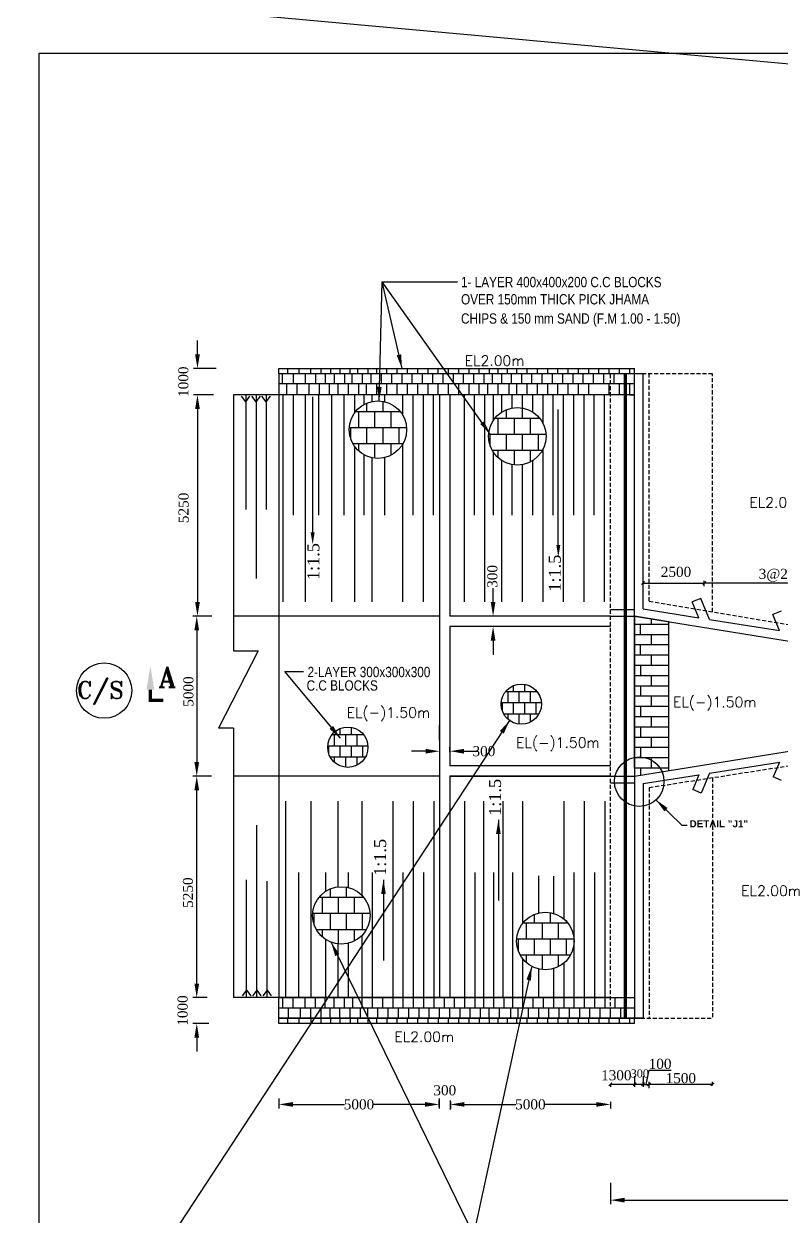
# Model space of a CAD drawing. Extents: x -298162 to 1078160, y -513173 to -216568.
# Drawn here: x 8328 to 27154, y -274924 to -245306 of the extents above; entities that cross this region are included whole.
import ezdxf

# ---------------------------------------------------------------- set-up
doc = ezdxf.new("R2010")
doc.units = 0
doc.header["$MEASUREMENT"] = 0
doc.linetypes.add('DASHED', pattern=[0.75, 0.5, -0.25])
doc.layers.get('0').update_dxf_attribs({"linetype": 'CONTINUOUS'})
doc.layers.get('DEFPOINTS').update_dxf_attribs({"linetype": 'CONTINUOUS'})
for name, color, linetype in [('LINE', 7, 'CONTINUOUS'), ('SLOPECON', 12, 'CONTINUOUS'), ('SLOPEEARTH', 3, 'CONTINUOUS'), ('TEXT', 10, 'CONTINUOUS')]:
    doc.layers.add(name, color=color, linetype=linetype)
doc.styles.add('ARIAL', font='ARIALN.TTF')
doc.styles.add('BIG', font='ROMANT.SHX')
doc.styles.get("Standard").update_dxf_attribs({"font": 'times.ttf', "height": 250})
doc.styles.add('sum', font='arialbd.ttf')
doc.dimstyles.new('3', dxfattribs={"dimtxt": 225, "dimasz": 350, "dimexe": 100, "dimexo": 25, "dimgap": 9, "dimtad": 0, "dimdec": 0, "dimzin": 0, "dimdsep": 46, "dimtxsty": 'Standard', "dimcen": 0, "dimclrt": 256, "dimadec": 0, "dimazin": 0, "dimtfac": 1, "dimtdec": 0, "dimtofl": 0, "dimtmove": 2, "dimatfit": 3, "dimfxl": 1, "dimtolj": 1, "dimtzin": 0, "dimarcsym": 0})
doc.dimstyles.new('Oblique', dxfattribs={"dimtxt": 75, "dimasz": 75, "dimexe": 60, "dimexo": 60, "dimgap": 25, "dimtad": 2, "dimtih": 1, "dimtoh": 1, "dimdec": 0, "dimzin": 0, "dimdsep": 46, "dimtxsty": 'Standard', "dimblk": 'OBLIQUE', "dimcen": 0, "dimadec": 0, "dimazin": 0, "dimtfac": 1, "dimtdec": 0, "dimtofl": 0, "dimtmove": 0, "dimatfit": 3, "dimldrblk": 'NONE', "dimfxl": 1, "dimtolj": 1, "dimtzin": 0, "dimarcsym": 0})

# ---------------------------------------------------------------- blocks, each defined once
blk = doc.blocks.new('_Oblique')
at = {"color": 0, "linetype": 'ByBlock', "lineweight": -2}
blk.add_line((-0.5, -0.5), (0.5, 0.5), dxfattribs=at)
blk = doc.blocks.new('*D108')
at = {"layer": 'DEFPOINTS', "color": 0, "lineweight": -2}
for p in [(23872, -271806), (25447, -271649), (25447, -271737)]:
    blk.add_point(p, dxfattribs=at)
at = {"layer": 'LINE', "color": 0, "lineweight": -2}
for p, q in [((23872, -271746), (23872, -271589)), ((25447, -271677), (25447, -271589)), ((23872, -271649), (25447, -271649))]:
    blk.add_line(p, q, dxfattribs=at)
at = {"layer": 'LINE', "color": 0, "lineweight": -2, "xscale": 75, "yscale": 75, "zscale": 75, "rotation": 180}
blk.add_blockref('_Oblique', (23872, -271649), dxfattribs=at)
at = {"layer": 'LINE', "color": 0, "lineweight": -2, "xscale": 75, "yscale": 75, "zscale": 75}
blk.add_blockref('_Oblique', (25447, -271649), dxfattribs=at)
at = {"layer": 'LINE', "color": 0, "insert": (24660, -271497), "char_height": 250, "attachment_point": 5}
blk.add_mtext('\\A1;1500', dxfattribs=at)
blk = doc.blocks.new('_None')
blk = doc.blocks.new('*D109')
at = {"layer": 'DEFPOINTS', "color": 0, "lineweight": -2}
for p in [(23510, -271384), (23722, -271384), (23722, -271649)]:
    blk.add_point(p, dxfattribs=at)
at = {"layer": 'LINE', "color": 0, "lineweight": -2}
for p, q in [((23510, -271444), (23510, -271709)), ((23722, -271444), (23722, -271709)), ((23510, -271649), (23722, -271649))]:
    blk.add_line(p, q, dxfattribs=at)
at = {"layer": 'LINE', "color": 0, "lineweight": -2, "xscale": 75, "yscale": 75, "zscale": 75, "rotation": 180}
blk.add_blockref('_Oblique', (23510, -271649), dxfattribs=at)
at = {"layer": 'LINE', "color": 0, "lineweight": -2, "xscale": 75, "yscale": 75, "zscale": 75}
blk.add_blockref('_Oblique', (23722, -271649), dxfattribs=at)
at = {"layer": 'LINE', "color": 0, "insert": (23640, -271381), "char_height": 250, "attachment_point": 5}
blk.add_mtext('\\A1;{\\H0.8x;300}', dxfattribs=at)
blk = doc.blocks.new('*D110')
at = {"layer": 'DEFPOINTS', "color": 0, "lineweight": -2}
for p in [(22910, -271590), (23510, -271590), (23510, -271649)]:
    blk.add_point(p, dxfattribs=at)
at = {"layer": 'LINE', "color": 0, "lineweight": -2}
for p, q in [((22910, -271649), (23510, -271649)), ((22910, -271650), (22910, -271709)), ((23510, -271650), (23510, -271709))]:
    blk.add_line(p, q, dxfattribs=at)
at = {"layer": 'LINE', "color": 0, "lineweight": -2, "xscale": 75, "yscale": 75, "zscale": 75, "rotation": 180}
blk.add_blockref('_Oblique', (22910, -271649), dxfattribs=at)
at = {"layer": 'LINE', "color": 0, "lineweight": -2, "xscale": 75, "yscale": 75, "zscale": 75}
blk.add_blockref('_Oblique', (23510, -271649), dxfattribs=at)
at = {"layer": 'LINE', "color": 0, "insert": (23056, -271426), "char_height": 250, "attachment_point": 5}
blk.add_mtext('\\A1;1300', dxfattribs=at)
blk = doc.blocks.new('*D111')
at = {"layer": 'DEFPOINTS', "color": 0, "lineweight": -2}
for p in [(18930, -272061), (22910, -272061), (22910, -272149)]:
    blk.add_point(p, dxfattribs=at)
at = {"layer": 'LINE', "color": 0, "lineweight": -2}
for p, q in [((18930, -272086), (18930, -272249)), ((19280, -272149), (20557, -272149)), ((22560, -272149), (21283, -272149)), ((22910, -272086), (22910, -272249))]:
    blk.add_line(p, q, dxfattribs=at)
for points in [[(19280, -272091), (19280, -272207), (18930, -272149)], [(22560, -272091), (22560, -272207), (22910, -272149)]]:
    blk.add_solid(points, dxfattribs=at)
at = {"layer": 'LINE', "insert": (20920, -272149), "char_height": 250, "attachment_point": 5}
blk.add_mtext('\\A1;5000', dxfattribs=at)
blk = doc.blocks.new('*D112')
at = {"layer": 'DEFPOINTS', "color": 0, "lineweight": -2}
for p in [(12910, -269496), (12626, -270137), (12948, -270137)]:
    blk.add_point(p, dxfattribs=at)
at = {"layer": 'LINE', "color": 0, "lineweight": -2}
for p, q in [((12626, -269146), (12626, -268796)), ((12885, -269496), (12526, -269496)), ((12923, -270137), (12526, -270137)), ((12626, -270487), (12626, -270837))]:
    blk.add_line(p, q, dxfattribs=at)
for points in [[(12568, -269146), (12685, -269146), (12626, -269496)], [(12568, -270487), (12685, -270487), (12626, -270137)]]:
    blk.add_solid(points, dxfattribs=at)
at = {"layer": 'LINE', "insert": (12276, -269816), "char_height": 250, "attachment_point": 5, "rotation": 90}
blk.add_mtext('\\A1;1000', dxfattribs=at)
blk = doc.blocks.new('*D113')
at = {"layer": 'DEFPOINTS', "color": 0, "lineweight": -2}
for p in [(12626, -263996), (13022, -263996), (12881, -269496)]:
    blk.add_point(p, dxfattribs=at)
at = {"layer": 'LINE', "color": 0, "lineweight": -2}
for p, q in [((12997, -263996), (12526, -263996)), ((12626, -269146), (12626, -264346)), ((12856, -269496), (12526, -269496))]:
    blk.add_line(p, q, dxfattribs=at)
for points in [[(12568, -264346), (12685, -264346), (12626, -263996)], [(12568, -269146), (12685, -269146), (12626, -269496)]]:
    blk.add_solid(points, dxfattribs=at)
at = {"layer": 'LINE', "insert": (12409, -266888), "char_height": 250, "attachment_point": 5, "rotation": 90}
blk.add_mtext('\\A1;5250', dxfattribs=at)
blk = doc.blocks.new('*D114')
at = {"layer": 'DEFPOINTS', "color": 0, "lineweight": -2}
for p in [(13069, -254522), (12644, -260022), (13030, -260022)]:
    blk.add_point(p, dxfattribs=at)
at = {"layer": 'LINE', "color": 0, "lineweight": -2}
for p, q in [((13044, -254522), (12544, -254522)), ((12644, -254872), (12644, -259672)), ((13005, -260022), (12544, -260022))]:
    blk.add_line(p, q, dxfattribs=at)
for points in [[(12586, -254872), (12703, -254872), (12644, -254522)], [(12586, -259672), (12703, -259672), (12644, -260022)]]:
    blk.add_solid(points, dxfattribs=at)
at = {"layer": 'LINE', "insert": (12300, -257331), "char_height": 250, "attachment_point": 5, "rotation": 90}
blk.add_mtext('\\A1;5250', dxfattribs=at)
blk = doc.blocks.new('*D115')
at = {"layer": 'DEFPOINTS', "color": 0, "lineweight": -2}
for p in [(13137, -253870), (12644, -254522), (12644, -254522)]:
    blk.add_point(p, dxfattribs=at)
at = {"layer": 'LINE', "color": 0, "lineweight": -2}
for p, q in [((12644, -253520), (12644, -253170)), ((13112, -253870), (12544, -253870)), ((12619, -254522), (12544, -254522)), ((12644, -254872), (12644, -255222))]:
    blk.add_line(p, q, dxfattribs=at)
for points in [[(12586, -253520), (12703, -253520), (12644, -253870)], [(12586, -254872), (12703, -254872), (12644, -254522)]]:
    blk.add_solid(points, dxfattribs=at)
at = {"layer": 'LINE', "insert": (12294, -254196), "char_height": 250, "attachment_point": 5, "rotation": 90}
blk.add_mtext('\\A1;1000', dxfattribs=at)
blk = doc.blocks.new('*D119')
at = {"layer": 'DEFPOINTS', "color": 0, "lineweight": -2}
for p in [(20137, -260022), (19993, -260277), (20137, -260277)]:
    blk.add_point(p, dxfattribs=at)
at = {"layer": 'LINE', "color": 0, "lineweight": -2}
for p, q in [((19993, -259672), (19993, -259322)), ((20112, -260022), (19893, -260022)), ((20112, -260277), (19893, -260277)), ((19993, -260627), (19993, -260977))]:
    blk.add_line(p, q, dxfattribs=at)
for points in [[(19934, -259672), (20051, -259672), (19993, -260022)], [(19934, -260627), (20051, -260627), (19993, -260277)]]:
    blk.add_solid(points, dxfattribs=at)
at = {"layer": 'LINE', "insert": (19976, -259032), "char_height": 250, "attachment_point": 5, "rotation": 90}
blk.add_mtext('\\A1;300', dxfattribs=at)
blk = doc.blocks.new('*D120')
at = {"layer": 'DEFPOINTS', "color": 0, "lineweight": -2}
for p in [(18665, -263375), (18665, -263420), (18920, -263420)]:
    blk.add_point(p, dxfattribs=at)
at = {"layer": 'LINE', "color": 0, "lineweight": -2}
for p, q in [((18665, -263395), (18665, -263275)), ((18920, -263395), (18920, -263275)), ((18315, -263375), (17965, -263375)), ((19270, -263375), (19620, -263375))]:
    blk.add_line(p, q, dxfattribs=at)
for points in [[(18315, -263317), (18315, -263434), (18665, -263375)], [(19270, -263317), (19270, -263434), (18920, -263375)]]:
    blk.add_solid(points, dxfattribs=at)
at = {"layer": 'LINE', "insert": (19765, -263375), "char_height": 250, "attachment_point": 5}
blk.add_mtext('\\A1;300', dxfattribs=at)
blk = doc.blocks.new('*D121')
at = {"layer": 'DEFPOINTS', "color": 0, "lineweight": -2}
for p in [(12891, -260022), (12626, -263996), (12891, -263996)]:
    blk.add_point(p, dxfattribs=at)
at = {"layer": 'LINE', "color": 0, "lineweight": -2}
for p, q in [((12866, -260022), (12526, -260022)), ((12626, -260372), (12626, -263646)), ((12866, -263996), (12526, -263996))]:
    blk.add_line(p, q, dxfattribs=at)
for points in [[(12568, -260372), (12685, -260372), (12626, -260022)], [(12568, -263646), (12685, -263646), (12626, -263996)]]:
    blk.add_solid(points, dxfattribs=at)
at = {"layer": 'LINE', "insert": (12420, -261892), "char_height": 250, "attachment_point": 5, "rotation": 90}
blk.add_mtext('\\A1;5000', dxfattribs=at)
blk = doc.blocks.new('*D126')
at = {"layer": 'DEFPOINTS', "color": 0, "lineweight": -2}
for p in [(18930, -272149), (18654, -272237), (18930, -272298)]:
    blk.add_point(p, dxfattribs=at)
at = {"layer": 'LINE', "color": 0, "lineweight": -2}
for p, q in [((18304, -272149), (17954, -272149)), ((18654, -272212), (18654, -272049)), ((18930, -272273), (18930, -272049)), ((19280, -272149), (19630, -272149))]:
    blk.add_line(p, q, dxfattribs=at)
for points in [[(18304, -272091), (18304, -272207), (18654, -272149)], [(19280, -272091), (19280, -272207), (18930, -272149)]]:
    blk.add_solid(points, dxfattribs=at)
at = {"layer": 'LINE', "insert": (18792, -271799), "char_height": 250, "attachment_point": 5}
blk.add_mtext('\\A1;300', dxfattribs=at)
blk = doc.blocks.new('*D127')
at = {"layer": 'DEFPOINTS', "color": 0, "lineweight": -2}
for p in [(14665, -271973), (18654, -271973), (18654, -272149)]:
    blk.add_point(p, dxfattribs=at)
at = {"layer": 'LINE', "color": 0, "lineweight": -2}
for p, q in [((14665, -271998), (14665, -272249)), ((15015, -272149), (16297, -272149)), ((18304, -272149), (17022, -272149)), ((18654, -271998), (18654, -272249))]:
    blk.add_line(p, q, dxfattribs=at)
for points in [[(15015, -272091), (15015, -272207), (14665, -272149)], [(18304, -272091), (18304, -272207), (18654, -272149)]]:
    blk.add_solid(points, dxfattribs=at)
at = {"layer": 'LINE', "insert": (16659, -272149), "char_height": 250, "attachment_point": 5}
blk.add_mtext('\\A1;5000', dxfattribs=at)
blk = doc.blocks.new('*D131')
at = {"layer": 'DEFPOINTS', "color": 0, "lineweight": -2}
for p in [(46604, -273741), (22910, -274073), (46604, -274527)]:
    blk.add_point(p, dxfattribs=at)
at = {"layer": 'LINE', "color": 0, "lineweight": -2}
for p, q in [((46604, -273766), (46604, -274627)), ((22910, -274098), (22910, -274627)), ((23260, -274527), (34301, -274527)), ((46254, -274527), (35213, -274527))]:
    blk.add_line(p, q, dxfattribs=at)
for points in [[(23260, -274468), (23260, -274585), (22910, -274527)], [(46254, -274468), (46254, -274585), (46604, -274527)]]:
    blk.add_solid(points, dxfattribs=at)
at = {"layer": 'LINE', "insert": (34757, -274527), "char_height": 250, "attachment_point": 5}
blk.add_mtext('\\A1;35850', dxfattribs=at)
blk = doc.blocks.new('*D245')
at = {"layer": 'DEFPOINTS', "color": 0, "lineweight": -2}
for p in [(23722, -271708), (23872, -271653), (23872, -271726)]:
    blk.add_point(p, dxfattribs=at)
at = {"layer": 'LINE', "color": 0, "lineweight": -2}
for p, q in [((23797, -271653), (23871, -271294)), ((23871, -271294), (24418, -271294)), ((23722, -271648), (23722, -271593)), ((23872, -271666), (23872, -271593)), ((23722, -271653), (23872, -271653))]:
    blk.add_line(p, q, dxfattribs=at)
at = {"layer": 'LINE', "color": 0, "lineweight": -2, "xscale": 75, "yscale": 75, "zscale": 75, "rotation": 180}
blk.add_blockref('_Oblique', (23722, -271653), dxfattribs=at)
at = {"layer": 'LINE', "color": 0, "lineweight": -2, "xscale": 75, "yscale": 75, "zscale": 75}
blk.add_blockref('_Oblique', (23872, -271653), dxfattribs=at)
at = {"layer": 'LINE', "color": 0, "insert": (24144, -271142), "char_height": 250, "attachment_point": 5}
blk.add_mtext('\\A1;100', dxfattribs=at)
blk = doc.blocks.new('*D559')
at = {"layer": 'DEFPOINTS', "color": 0, "lineweight": -2}
for p in [(25241, -259199), (25241, -259199), (29241, -259199)]:
    blk.add_point(p, dxfattribs=at)
at = {"layer": 'LINE', "color": 0, "lineweight": -2}
blk.add_line((29241, -259199), (25241, -259199), dxfattribs=at)
at = {"layer": 'LINE', "color": 0, "lineweight": -2, "xscale": 75, "yscale": 75, "zscale": 75, "rotation": 180}
blk.add_blockref('_Oblique', (25241, -259199), dxfattribs=at)
at = {"layer": 'LINE', "color": 0, "lineweight": -2, "xscale": 75, "yscale": 75, "zscale": 75}
blk.add_blockref('_Oblique', (29241, -259199), dxfattribs=at)
at = {"layer": 'LINE', "color": 0, "insert": (27462, -259006), "char_height": 250, "attachment_point": 5}
blk.add_mtext('\\A1;3@2350c/c', dxfattribs=at)
blk = doc.blocks.new('*D560')
at = {"layer": 'DEFPOINTS', "color": 0, "lineweight": -2}
for p in [(23722, -259339), (25241, -259199), (25241, -259339)]:
    blk.add_point(p, dxfattribs=at)
at = {"layer": 'LINE', "color": 0, "lineweight": -2}
for p, q in [((23722, -259279), (23722, -259139)), ((25241, -259279), (25241, -259139)), ((23722, -259199), (25241, -259199))]:
    blk.add_line(p, q, dxfattribs=at)
at = {"layer": 'LINE', "color": 0, "lineweight": -2, "xscale": 75, "yscale": 75, "zscale": 75, "rotation": 180}
blk.add_blockref('_Oblique', (23722, -259199), dxfattribs=at)
at = {"layer": 'LINE', "color": 0, "lineweight": -2, "xscale": 75, "yscale": 75, "zscale": 75}
blk.add_blockref('_Oblique', (25241, -259199), dxfattribs=at)
at = {"layer": 'LINE', "color": 0, "insert": (24540, -258921), "char_height": 250, "attachment_point": 5}
blk.add_mtext('\\A1;2500', dxfattribs=at)

msp = doc.modelspace()

# ---------------------------------------------------------------- hatches: boundary and pattern name
at = {"layer": 'LINE'}
h = msp.add_hatch(dxfattribs=at)
h.set_pattern_fill('AR-B88', color=0, scale=50, style=0)
h.set_pattern_definition([(0, (15456.35, -21734.26), (0, 400), []), (90, (15456.35, -21734.26), (-200, 400), [400, -400])])
edge = h.paths.add_edge_path()
edge.add_arc((17128.481, -255386.637), 714.762, 0, 360)
h = msp.add_hatch(dxfattribs=at)
h.set_pattern_fill('AR-B88', color=0, scale=50, style=0)
h.set_pattern_definition([(0, (18922.75, -21898.82), (0, 400), []), (90, (18922.75, -21898.82), (-200, 400), [400, -400])])
edge = h.paths.add_edge_path()
edge.add_arc((20594.881, -255551.207), 714.762, 0, 360)
h = msp.add_hatch(dxfattribs=at)
h.set_pattern_fill('AR-B88', color=0, scale=35, style=0)
h.set_pattern_definition([(0, (19523.37, -98648.97), (0, 280), []), (90, (19523.37, -98648.97), (-140, 280), [280, -280])])
edge = h.paths.add_edge_path()
edge.add_arc((20693.855, -262205.637), 500.334, 0, 360)
h = msp.add_hatch(dxfattribs=at)
h.set_pattern_fill('AR-B88', color=0, scale=35, style=0)
h.set_pattern_definition([(0, (15210.88, -99718.66), (0, 280), []), (90, (15210.88, -99718.66), (-140, 280), [280, -280])])
edge = h.paths.add_edge_path()
edge.add_arc((16381.368, -263275.327), 500.334, 0, 360)
h = msp.add_hatch(dxfattribs=at)
h.set_pattern_fill('AR-B88', color=0, scale=50, style=0)
h.set_pattern_definition([(0, (14548.83, -33802.14), (0, 400), []), (90, (14548.83, -33802.14), (-200, 400), [400, -400])])
edge = h.paths.add_edge_path()
edge.add_arc((16220.954, -267454.517), 714.762, 0, 360)
h = msp.add_hatch(dxfattribs=at)
h.set_pattern_fill('AR-B88', color=0, scale=50, style=0)
h.set_pattern_definition([(0, (19620.46, -34437.02), (0, 400), []), (90, (19620.46, -34437.02), (-200, 400), [400, -400])])
edge = h.paths.add_edge_path()
edge.add_arc((21292.586, -268089.403), 714.762, 0, 360)

# ---------------------------------------------------------------- linework, layer by layer
at = {"layer": 'LINE', "color": 1, "linetype": 'ByBlock', "lineweight": -2}
msp.add_line((-298162.249, -216567.594), (1078159.826, -342283.3), dxfattribs=at)
at = {"layer": 'LINE', "color": 0}
for p, q in [((14664.655, -253997.339), (14664.655, -253869.839)), ((14664.655, -253869.839), (23509.655, -253869.839)), ((23722.155, -253997.339), (14664.655, -253997.339)), ((14664.655, -253997.339), (14664.655, -254521.818)), ((14754.655, -254252.339), (14754.655, -253997.339)), ((23645.068, -253997.339), (14800.068, -253997.339)), ((14890.068, -253997.339), (14890.068, -253869.839)), ((15033.194, -254252.339), (15033.194, -253997.339)), ((15168.608, -253997.339), (15168.608, -253869.839)), ((15330.694, -254252.339), (15330.694, -253997.339)), ((15466.108, -253997.339), (15466.108, -253869.839)), ((15585.694, -254252.339), (15585.694, -253997.339)), ((15721.108, -253997.339), (15721.108, -253869.839)), ((15823.49, -254252.339), (15823.49, -253997.339)), ((15958.904, -253997.339), (15958.904, -253869.839)), ((16053.194, -254252.339), (16053.194, -253997.339)), ((16188.608, -253997.339), (16188.608, -253869.839)), ((16308.194, -254252.339), (16308.194, -253997.339)), ((16443.608, -253997.339), (16443.608, -253869.839)), ((16493.77, -254252.339), (16493.77, -253997.339)), ((16629.183, -253997.339), (16629.183, -253869.839)), ((16748.77, -254252.339), (16748.77, -253997.339)), ((16884.183, -253997.339), (16884.183, -253869.839)), ((16964.655, -254252.339), (16964.655, -253997.339)), ((17100.068, -253997.339), (17100.068, -253869.839)), ((17219.655, -254252.339), (17219.655, -253997.339)), ((17355.068, -253997.339), (17355.068, -253869.839)), ((17474.655, -254252.339), (17474.655, -253997.339)), ((17610.068, -253997.339), (17610.068, -253869.839)), ((17729.655, -254252.339), (17729.655, -253997.339)), ((17865.068, -253997.339), (17865.068, -253869.839)), ((17984.655, -254252.339), (17984.655, -253997.339)), ((18120.068, -253997.339), (18120.068, -253869.839)), ((18239.655, -254252.339), (18239.655, -253997.339)), ((18375.068, -253997.339), (18375.068, -253869.839)), ((18494.655, -254252.339), (18494.655, -253997.339)), ((18630.068, -253997.339), (18630.068, -253869.839)), ((18749.655, -254252.339), (18749.655, -253997.339)), ((18885.068, -253997.339), (18885.068, -253869.839)), ((19004.655, -254252.339), (19004.655, -253997.339)), ((19140.068, -253997.339), (19140.068, -253869.839)), ((19259.655, -254252.339), (19259.655, -253997.339)), ((19395.068, -253997.339), (19395.068, -253869.839)), ((19514.655, -254252.339), (19514.655, -253997.339)), ((19650.068, -253997.339), (19650.068, -253869.839)), ((19769.655, -254252.339), (19769.655, -253997.339)), ((19905.068, -253997.339), (19905.068, -253869.839)), ((19982.155, -254252.339), (19982.155, -253997.339)), ((20117.568, -253997.339), (20117.568, -253869.839)), ((20214.107, -254252.339), (20214.107, -253997.339)), ((20349.521, -253997.339), (20349.521, -253869.839)), ((20449.655, -254252.339), (20449.655, -253997.339)), ((20585.068, -253997.339), (20585.068, -253869.839)), ((20704.655, -254252.339), (20704.655, -253997.339)), ((20840.068, -253997.339), (20840.068, -253869.839)), ((20959.655, -254252.339), (20959.655, -253997.339)), ((21095.068, -253997.339), (21095.068, -253869.839)), ((21214.655, -254252.339), (21214.655, -253997.339)), ((21350.068, -253997.339), (21350.068, -253869.839)), ((21469.655, -254252.339), (21469.655, -253997.339)), ((21605.068, -253997.339), (21605.068, -253869.839)), ((21724.655, -254252.339), (21724.655, -253997.339)), ((21860.068, -253997.339), (21860.068, -253869.839)), ((21979.655, -254252.339), (21979.655, -253997.339)), ((22115.068, -253997.339), (22115.068, -253869.839)), ((22234.655, -254252.339), (22234.655, -253997.339)), ((22370.068, -253997.339), (22370.068, -253869.839)), ((22489.655, -254252.339), (22489.655, -253997.339)), ((22625.068, -253997.339), (22625.068, -253869.839)), ((22744.655, -254252.339), (22744.655, -253997.339)), ((22880.068, -253997.339), (22880.068, -253869.839)), ((22999.655, -254252.339), (22999.655, -253997.339)), ((23135.068, -253997.339), (23135.068, -253869.839)), ((23390.068, -253997.339), (23390.068, -253869.839)), ((23509.655, -253997.339), (23509.655, -253869.839)), ((23509.655, -254521.818), (23509.655, -253997.339)), ((23722.155, -259841.64), (23722.155, -253997.339)), ((23509.655, -254252.339), (14664.655, -254252.339)), ((14867.133, -254507.339), (14867.133, -254252.339)), ((15122.133, -254507.339), (15122.133, -254252.339)), ((15419.633, -254507.339), (15419.633, -254252.339)), ((15674.633, -254507.339), (15674.633, -254252.339)), ((15928.837, -254507.339), (15928.837, -254252.339)), ((16142.133, -254507.339), (16142.133, -254252.339)), ((16397.133, -254507.339), (16397.133, -254252.339)), ((16652.133, -254507.339), (16652.133, -254252.339)), ((16844.83, -254507.339), (16844.83, -254252.339)), ((17099.83, -254507.339), (17099.83, -254252.339)), ((17354.83, -254507.339), (17354.83, -254252.339)), ((17609.83, -254507.339), (17609.83, -254252.339)), ((17864.83, -254507.339), (17864.83, -254252.339)), ((18119.83, -254507.339), (18119.83, -254252.339)), ((18374.83, -254507.339), (18374.83, -254252.339)), ((18629.83, -254507.339), (18629.83, -254252.339)), ((18884.83, -254507.339), (18884.83, -254252.339)), ((19139.83, -254507.339), (19139.83, -254252.339)), ((19394.83, -254507.339), (19394.83, -254252.339)), ((19649.83, -254507.339), (19649.83, -254252.339)), ((19862.33, -254507.339), (19862.33, -254252.339)), ((20117.33, -254507.339), (20117.33, -254252.339)), ((20391.782, -254507.339), (20391.782, -254252.339)), ((20584.83, -254507.339), (20584.83, -254252.339)), ((20839.83, -254507.339), (20839.83, -254252.339)), ((21094.83, -254507.339), (21094.83, -254252.339)), ((21349.83, -254507.339), (21349.83, -254252.339)), ((21604.83, -254507.339), (21604.83, -254252.339)), ((21859.83, -254507.339), (21859.83, -254252.339)), ((22114.83, -254507.339), (22114.83, -254252.339)), ((22369.83, -254507.339), (22369.83, -254252.339)), ((22879.83, -254507.339), (22879.83, -254252.339)), ((23134.83, -254521.818), (23134.83, -254252.339)), ((23389.83, -254521.818), (23389.83, -254252.339)), ((14664.655, -254521.818), (13542.435, -254521.818)), ((13542.435, -254521.818), (13542.435, -260881.912)), ((23509.655, -254521.818), (13542.435, -254521.818)), ((22914.655, -254521.818), (14664.655, -254521.818)), ((14664.655, -254521.818), (14664.655, -262805.568)), ((15507.919, -257938.4), (15507.919, -254574.53)), ((18664.655, -254521.818), (18664.655, -262805.568)), ((18919.655, -254521.818), (18919.655, -260021.818)), ((23389.83, -254521.818), (23509.655, -254521.818)), ((23509.655, -260021.818), (23509.655, -254521.818)), ((21614.485, -258253.4), (21614.485, -254889.53)), ((25108.702, -260059.155), (24944.204, -259666.447)), ((25372.823, -260100.589), (25154.135, -259578.511)), ((18664.655, -260021.818), (13542.435, -260021.818)), ((22914.655, -260021.818), (18919.655, -260021.818)), ((23509.655, -260021.818), (31414.655, -261296.818)), ((23509.655, -260021.818), (23509.655, -269495.568)), ((23509.655, -263796.211), (23509.655, -260021.818)), ((24359.655, -260158.915), (23509.655, -260021.818)), ((23722.155, -259841.64), (25108.702, -260059.155)), ((27108.585, -260372.888), (26944.087, -259980.179)), ((27108.585, -260372.888), (26961.54, -260021.845)), ((22914.655, -260276.818), (18919.655, -260276.818)), ((18919.655, -260276.818), (18919.655, -262805.568)), ((24359.655, -260226.211), (23509.655, -260226.211)), ((23654.289, -260481.211), (23654.289, -260226.211)), ((23934.655, -260226.211), (23934.655, -260090.367)), ((24359.655, -261232.909), (24359.655, -260158.915)), ((25372.823, -260100.589), (27108.585, -260372.888)), ((24359.655, -260481.211), (23509.655, -260481.211)), ((23934.655, -260736.211), (23934.655, -260481.211)), ((14150.669, -260881.912), (13167.368, -262805.568)), ((13542.435, -260881.912), (14150.669, -260881.912)), ((18664.655, -260914.318), (18664.655, -261296.818)), ((24359.655, -260736.211), (23509.655, -260736.211)), ((23654.289, -260991.211), (23654.289, -260736.211)), ((24359.655, -260991.211), (23509.655, -260991.211)), ((23934.655, -261246.211), (23934.655, -260991.211)), ((14819.514, -261394.526), (15281.315, -261394.526)), ((18664.655, -261296.818), (18664.655, -262805.568)), ((24359.655, -261246.211), (23509.655, -261246.211)), ((24359.655, -261501.211), (23509.655, -261501.211)), ((23654.289, -261246.211), (23654.289, -261501.211)), ((23934.655, -261756.211), (23934.655, -261501.211)), ((24359.655, -263859.05), (24359.655, -261232.909)), ((24359.655, -261756.211), (23509.655, -261756.211)), ((23654.289, -261756.211), (23654.289, -262011.211)), ((24359.655, -262011.211), (23509.655, -262011.211)), ((23934.655, -262266.211), (23934.655, -262011.211)), ((24359.655, -262266.211), (23509.655, -262266.211)), ((23654.289, -262266.211), (23654.289, -262521.211)), ((24359.655, -262521.211), (23509.655, -262521.211)), ((23934.655, -262776.211), (23934.655, -262521.211)), ((13542.435, -262805.568), (13167.368, -262805.568)), ((13542.435, -262805.568), (13542.435, -269495.568)), ((14664.655, -262805.568), (14664.655, -269495.568)), ((18664.655, -263103.068), (18664.655, -262720.568)), ((18664.655, -262805.568), (18664.655, -269495.568)), ((18919.655, -262805.568), (18919.655, -263740.568)), ((23509.655, -263995.568), (31414.655, -262720.568)), ((24359.655, -262776.211), (23509.655, -262776.211)), ((23654.289, -262776.211), (23654.289, -263031.211)), ((18664.655, -263103.068), (18664.655, -265330.592)), ((24359.655, -263031.211), (23509.655, -263031.211)), ((24359.655, -263286.211), (23509.655, -263286.211)), ((23654.289, -263286.211), (23654.289, -263541.211)), ((23934.655, -263286.211), (23934.655, -263031.211)), ((24359.655, -263541.211), (23509.655, -263541.211)), ((23934.655, -263796.211), (23934.655, -263541.211)), ((22914.655, -263740.568), (18919.655, -263740.568)), ((24359.655, -263796.211), (23509.655, -263796.211)), ((23654.289, -263796.211), (23654.289, -263972.24)), ((25372.823, -263916.797), (27108.585, -263644.499)), ((25372.823, -263916.797), (27108.585, -263644.499)), ((27108.585, -263644.499), (26954.144, -264013.197)), ((27108.585, -263644.499), (26962.694, -263992.786)), ((18664.655, -263995.568), (13542.435, -263995.568)), ((18919.655, -263995.568), (22914.655, -263995.568)), ((18919.655, -263995.568), (18919.655, -269495.568)), ((22914.655, -263995.568), (18919.655, -263995.568)), ((23722.155, -264175.746), (25108.702, -263958.231)), ((23722.155, -264175.746), (25108.702, -263958.231)), ((23722.155, -264175.746), (23722.155, -270009.728)), ((25108.702, -263958.231), (24954.261, -264326.93)), ((25372.823, -263916.797), (25164.192, -264414.865)), ((14664.655, -269495.568), (13542.435, -269495.568)), ((22914.655, -269495.568), (14664.655, -269495.568)), ((14664.655, -269495.568), (23509.655, -269495.568)), ((14666.274, -270009.728), (14664.655, -269495.568)), ((14769.21, -269754.728), (14769.21, -269499.728)), ((15024.21, -269754.728), (15024.21, -269499.728)), ((15321.71, -269754.728), (15321.71, -269499.728)), ((15576.71, -269754.728), (15576.71, -269499.728)), ((15822.098, -269754.728), (15822.098, -269499.728)), ((16044.21, -269754.728), (16044.21, -269499.728)), ((16299.21, -269754.728), (16299.21, -269499.728)), ((16502.189, -269754.728), (16502.189, -269499.728)), ((16741.098, -269754.728), (16741.098, -269499.728)), ((16996.098, -269754.728), (16996.098, -269499.728)), ((17251.098, -269754.728), (17251.098, -269499.728)), ((17506.098, -269754.728), (17506.098, -269499.728)), ((17761.098, -269754.728), (17761.098, -269499.728)), ((18016.098, -269754.728), (18016.098, -269499.728)), ((18271.098, -269754.728), (18271.098, -269499.728)), ((18526.098, -269754.728), (18526.098, -269499.728)), ((18781.098, -269754.728), (18781.098, -269499.728)), ((19036.098, -269754.728), (19036.098, -269499.728)), ((19291.098, -269754.728), (19291.098, -269499.728)), ((19546.098, -269754.728), (19546.098, -269499.728)), ((19758.598, -269754.728), (19758.598, -269499.728)), ((20013.598, -269754.728), (20013.598, -269499.728)), ((20267.654, -269754.728), (20267.654, -269499.728)), ((20481.098, -269754.728), (20481.098, -269499.728)), ((20736.098, -269754.728), (20736.098, -269499.728)), ((20991.098, -269752.318), (20991.098, -269497.318)), ((21246.098, -269754.728), (21246.098, -269499.728)), ((21501.098, -269754.728), (21501.098, -269499.728)), ((21756.098, -269754.728), (21756.098, -269499.728)), ((22011.098, -269754.728), (22011.098, -269499.728)), ((22266.098, -269754.728), (22266.098, -269499.728)), ((22521.098, -269754.728), (22521.098, -269499.728)), ((22776.098, -269754.728), (22776.098, -269499.728)), ((23031.098, -269754.728), (23031.098, -269499.728)), ((23509.655, -269495.568), (23509.655, -270009.728)), ((23509.655, -269754.728), (14664.655, -269754.728)), ((14907.722, -270009.728), (14907.722, -269754.728)), ((15205.222, -270009.728), (15205.222, -269754.728)), ((15460.222, -270009.728), (15460.222, -269754.728)), ((15715.222, -270009.728), (15715.222, -269754.728)), ((15942.101, -270009.728), (15942.101, -269754.728)), ((16182.722, -270009.728), (16182.722, -269754.728)), ((16437.722, -270009.728), (16437.722, -269754.728)), ((16692.722, -270009.728), (16692.722, -269754.728)), ((16876.274, -270009.728), (16876.274, -269754.728)), ((17131.274, -270009.728), (17131.274, -269754.728)), ((17386.274, -270009.728), (17386.274, -269754.728)), ((17641.274, -270009.728), (17641.274, -269754.728)), ((17896.274, -270009.728), (17896.274, -269754.728)), ((18151.274, -270009.728), (18151.274, -269754.728)), ((18406.274, -270009.728), (18406.274, -269754.728)), ((18661.274, -270009.728), (18661.274, -269754.728)), ((18916.274, -270009.728), (18916.274, -269754.728)), ((19171.274, -270009.728), (19171.274, -269754.728)), ((19426.274, -270009.728), (19426.274, -269754.728)), ((19681.274, -270009.728), (19681.274, -269754.728)), ((19893.774, -270009.728), (19893.774, -269754.728)), ((20148.774, -270009.728), (20148.774, -269754.728)), ((20436.155, -270009.728), (20436.155, -269754.728)), ((20616.274, -270009.728), (20616.274, -269754.728)), ((20871.274, -270009.728), (20871.274, -269754.728)), ((21126.274, -270009.728), (21126.274, -269754.728)), ((21381.274, -270009.728), (21381.274, -269754.728)), ((21636.274, -270009.728), (21636.274, -269754.728)), ((21891.274, -270009.728), (21891.274, -269754.728)), ((22146.274, -270009.728), (22146.274, -269754.728)), ((22401.274, -270009.728), (22401.274, -269754.728)), ((22656.274, -270009.728), (22656.274, -269754.728)), ((22911.274, -270009.728), (22911.274, -269754.728)), ((23166.274, -270009.728), (23166.274, -269754.728)), ((23722.155, -270009.728), (14664.655, -270009.728)), ((14666.274, -270137.228), (14666.274, -270009.728)), ((14666.274, -270009.728), (23646.688, -270009.728)), ((14891.688, -270137.228), (14891.688, -270009.728)), ((15170.227, -270137.228), (15170.227, -270009.728)), ((15467.727, -270137.228), (15467.727, -270009.728)), ((15722.727, -270137.228), (15722.727, -270009.728)), ((15960.523, -270137.228), (15960.523, -270009.728)), ((16190.227, -270137.228), (16190.227, -270009.728)), ((16445.227, -270137.228), (16445.227, -270009.728)), ((16630.803, -270137.228), (16630.803, -270009.728)), ((16885.803, -270137.228), (16885.803, -270009.728)), ((17101.688, -270137.228), (17101.688, -270009.728)), ((17356.688, -270137.228), (17356.688, -270009.728)), ((17611.688, -270137.228), (17611.688, -270009.728)), ((17866.688, -270137.228), (17866.688, -270009.728)), ((18121.688, -270137.228), (18121.688, -270009.728)), ((18376.688, -270137.228), (18376.688, -270009.728)), ((18631.688, -270137.228), (18631.688, -270009.728)), ((18886.688, -270137.228), (18886.688, -270009.728)), ((19141.688, -270137.228), (19141.688, -270009.728)), ((19396.688, -270137.228), (19396.688, -270009.728)), ((19651.688, -270137.228), (19651.688, -270009.728)), ((19906.688, -270137.228), (19906.688, -270009.728)), ((20119.188, -270137.228), (20119.188, -270009.728)), ((20351.14, -270137.228), (20351.14, -270009.728)), ((20586.688, -270137.228), (20586.688, -270009.728)), ((20841.688, -270137.228), (20841.688, -270009.728)), ((21096.688, -270137.228), (21096.688, -270009.728)), ((21351.688, -270137.228), (21351.688, -270009.728)), ((21606.688, -270137.228), (21606.688, -270009.728)), ((21861.688, -270137.228), (21861.688, -270009.728)), ((22116.688, -270137.228), (22116.688, -270009.728)), ((22371.688, -270137.228), (22371.688, -270009.728)), ((22626.688, -270137.228), (22626.688, -270009.728)), ((22881.688, -270137.228), (22881.688, -270009.728)), ((23136.688, -270137.228), (23136.688, -270009.728)), ((23391.688, -270137.228), (23391.688, -270009.728)), ((23511.274, -270137.228), (23511.274, -270009.728)), ((23511.274, -270137.228), (14666.274, -270137.228))]:
    msp.add_line(p, q, dxfattribs=at)
at = {"layer": 'LINE', "color": 0, "linetype": 'DASHED', "ltscale": 200}
for p, q in [((22914.634, -270009.728), (22913.329, -253997.339)), ((25447.387, -253997.339), (23509.655, -253997.339)), ((23872.155, -259644.814), (23872.155, -253997.339)), ((25447.387, -259909.947), (25447.387, -253997.339)), ((23872.155, -259644.814), (30138.642, -260699.548)), ((23872.155, -264276.588), (30134.376, -263302.264)), ((25447.387, -264031.502), (25447.387, -270009.728)), ((23872.155, -264276.588), (23872.155, -270009.728)), ((22914.655, -270009.728), (25447.387, -270009.728))]:
    msp.add_line(p, q, dxfattribs=at)
at = {"layer": 'LINE', "color": 0, "linetype": 'ByBlock', "lineweight": -2}
for p, q in [((25154.135, -259578.511), (24944.204, -259666.447)), ((22913.382, -260021.818), (23509.654, -260021.692)), ((22913.392, -259857.272), (23509.664, -259857.146)), ((27154.017, -259892.243), (26944.087, -259980.179)), ((22913.417, -264160.114), (23509.689, -264159.988)), ((22913.427, -263995.568), (23509.699, -263995.442)), ((27164.075, -264101.133), (26954.144, -264013.197)), ((25164.192, -264414.865), (24954.261, -264326.93))]:
    msp.add_line(p, q, dxfattribs=at)
at = {"layer": 'LINE', "color": 0}
msp.add_lwpolyline([(8702.669, -288827.221), (69207.869, -288827.221), (69207.869, -246041.401), (8702.669, -246041.401)], close=True, dxfattribs=at)
at = {"layer": 'LINE', "color": 0, "linetype": 'DASHED', "ltscale": 200, "const_width": 85}
for points in [[(23279.539, -254003.818), (23279.539, -262805.568)], [(23279.539, -262805.568), (23279.539, -270007.568)]]:
    msp.add_lwpolyline(points, dxfattribs=at)
at = {"layer": 'LINE', "color": 0, "const_width": 85}
for points in [[(11473.796, -261973.837), (11473.796, -261844)], [(11793.72, -262113.662), (11473.796, -262113.662), (11473.796, -261973.837)]]:
    msp.add_lwpolyline(points, dxfattribs=at)
at = {"layer": 'LINE', "color": 0}
for centre, radius in [((17128.481, -255386.637), 714.762), ((20594.881, -255551.207), 714.762), ((10325.29, -261869.154), 687.184), ((20693.855, -262205.637), 500.334), ((16381.368, -263275.327), 500.334), ((23625.159, -264129.519), 615.118), ((16220.954, -267454.517), 714.762), ((21292.586, -268089.403), 714.762)]:
    msp.add_circle(centre, radius, dxfattribs=at)
for points in [[(15557.502, -257938.4), (15458.335, -257938.4), (15507.919, -258235.9)], [(21664.068, -258253.4), (21564.902, -258253.4), (21614.485, -258550.9)], [(11374.629, -261849.74), (11572.963, -261849.74), (11473.796, -261254.74)], [(20075.556, -265375.117), (20174.723, -265375.117), (20125.14, -265077.617)], [(17218.682, -266866.117), (17317.849, -266866.117), (17268.266, -266568.617)]]:
    msp.add_solid(points, dxfattribs=at)
at = {"layer": 'SLOPECON', "color": 0}
for p, q in [((14765.658, -254521.818), (14765.658, -259663.59)), ((15021.08, -254521.818), (15021.08, -257508.09)), ((15318.58, -254521.818), (15318.58, -259663.59)), ((15649.401, -254521.818), (15649.401, -257508.09)), ((15979.637, -254521.818), (15979.637, -259663.59)), ((16282.025, -254521.818), (16282.025, -257508.09)), ((16551.08, -254521.818), (16551.08, -254965.337)), ((16783.699, -254521.818), (16783.699, -254760.529)), ((16975.658, -254521.818), (16975.658, -254688.403)), ((16975.658, -254521.818), (16975.658, -254688.403)), ((17297.027, -254521.818), (17297.027, -254692.031)), ((17740.658, -254521.818), (17740.658, -255017.687)), ((17995.658, -254521.818), (17995.658, -257508.09)), ((18250.658, -254521.818), (18250.658, -259663.59)), ((18505.658, -254521.818), (18505.658, -257508.09)), ((19270.658, -254521.818), (19270.658, -259663.59)), ((19525.658, -254521.818), (19525.658, -257508.09)), ((19780.658, -254521.818), (19780.658, -259663.59)), ((19993.158, -254521.818), (19993.158, -255165.442)), ((20201.922, -254521.818), (20201.922, -254954.157)), ((20460.658, -254521.818), (20460.658, -254849.16)), ((20715.658, -254521.818), (20715.658, -254665.425)), ((20715.658, -254521.818), (20715.658, -254846.722)), ((20970.658, -254521.818), (20970.658, -254943.196)), ((20970.658, -254551.359), (20970.658, -254943.196)), ((21225.658, -254521.818), (21225.658, -255215.044)), ((21480.658, -254521.818), (21480.658, -257508.09)), ((21735.658, -254521.818), (21735.658, -259663.59)), ((21990.658, -254521.818), (21990.658, -257508.09)), ((22245.658, -254521.818), (22245.658, -259663.59)), ((22500.658, -254521.818), (22500.658, -257508.09)), ((22755.658, -254521.818), (22755.658, -259663.59)), ((16551.08, -255807.936), (16551.08, -259663.59)), ((17740.658, -255755.586), (17740.658, -259663.59)), ((21225.658, -255887.37), (21225.658, -259663.59)), ((16783.699, -256012.745), (16783.699, -257508.09)), ((16975.658, -256084.871), (16975.658, -259663.59)), ((16975.658, -256084.871), (16975.658, -258479.1)), ((17297.027, -256081.243), (17297.027, -257508.09)), ((19993.158, -255936.972), (19993.158, -257508.09)), ((20201.922, -256148.256), (20201.922, -259663.59)), ((20970.658, -256159.217), (20970.658, -257508.09)), ((20460.658, -256253.253), (20460.658, -257508.09)), ((20715.658, -256255.691), (20715.658, -259663.59)), ((14843.021, -268334.877), (14843.021, -264613.703)), ((15469.558, -269495.568), (15469.558, -264613.703)), ((16141.876, -266744.142), (16141.876, -264613.703)), ((16741.098, -266964.277), (16741.098, -264613.703)), ((17506.098, -269495.568), (17506.098, -264613.703)), ((18016.098, -269495.568), (18016.098, -264613.703)), ((18526.098, -269495.568), (18526.098, -264613.703)), ((19291.098, -269495.568), (19291.098, -264613.703)), ((19758.598, -269495.568), (19758.598, -264613.703)), ((20241.817, -269495.568), (20241.817, -264613.703)), ((20736.098, -266230.584), (20736.098, -264613.703)), ((21756.098, -266315.739), (21756.098, -264613.703)), ((22266.098, -269495.568), (22266.098, -264613.703)), ((22776.098, -269495.568), (22776.098, -264613.703)), ((20736.098, -267640.842), (20736.098, -266230.584)), ((15162.803, -268198.577), (15162.803, -266386.353)), ((15835.614, -266852.522), (15835.614, -266386.353)), ((16396.876, -266761.742), (16396.876, -266386.353)), ((16996.098, -269495.568), (16996.098, -266386.353)), ((17761.098, -269495.568), (17761.098, -266386.353)), ((18271.098, -269495.568), (18271.098, -266386.353)), ((19546.098, -269495.568), (19546.098, -266386.353)), ((20013.598, -269495.568), (20013.598, -266386.353)), ((20481.098, -269495.568), (20481.098, -266386.353)), ((21131.354, -267393.063), (21131.354, -266468.84)), ((21501.098, -267405.731), (21501.098, -266478.84)), ((21756.098, -267545.306), (21756.098, -266315.739)), ((22011.098, -269495.568), (22011.098, -266386.353)), ((22521.098, -269495.568), (22521.098, -266386.353)), ((16741.098, -269495.568), (16741.098, -267944.757)), ((14843.021, -269495.568), (14843.021, -268334.877)), ((15162.803, -269495.568), (15162.803, -268198.577)), ((15835.614, -269495.568), (15835.614, -268056.512)), ((16141.876, -269495.568), (16141.876, -268164.891)), ((16396.876, -269495.568), (16396.876, -268147.291)), ((20736.098, -269495.568), (20736.098, -268537.964)), ((21756.098, -269495.568), (21756.098, -268633.5)), ((21131.354, -269495.568), (21131.354, -268785.743)), ((21501.098, -269495.568), (21501.098, -268773.075)), ((15835.614, -269495.568), (15835.614, -269347.602))]:
    msp.add_line(p, q, dxfattribs=at)
at = {"layer": 'SLOPEEARTH', "color": 0}
for p, q in [((13844.834, -254693.09), (13734.961, -254553.25)), ((13844.834, -254521.818), (13844.834, -257373.221)), ((13844.834, -254693.09), (13947.31, -254553.25)), ((14106.834, -254693.09), (13996.961, -254553.25)), ((14106.834, -254521.818), (14106.834, -259087.116)), ((14106.834, -254693.09), (14209.31, -254553.25)), ((14354.834, -254693.09), (14244.961, -254553.25)), ((14354.834, -254521.818), (14354.834, -257372.57)), ((14354.834, -254693.09), (14457.31, -254553.25)), ((14119.074, -269495.568), (14119.074, -265214.457)), ((13865.274, -269495.568), (13865.274, -266569.858)), ((14375.274, -269495.568), (14375.274, -266599.978)), ((13865.274, -269310.84), (13755.401, -269450.68)), ((13865.274, -269310.84), (13967.75, -269450.68)), ((14120.274, -269310.84), (14010.401, -269450.68)), ((14120.274, -269310.84), (14222.75, -269450.68)), ((14375.274, -269310.84), (14265.401, -269450.68)), ((14375.274, -269310.84), (14477.75, -269450.68))]:
    msp.add_line(p, q, dxfattribs=at)

# ---------------------------------------------------------------- texts
at = {"color": 0, "ltscale": 2, "insert": (24877.023, -265089.553), "char_height": 175.02407, "width": 2795.64227, "attachment_point": 1, "style": 'sum'}
msp.add_mtext('DETAIL "J1"', dxfattribs=at)
at = {"layer": 'LINE', "color": 0}
for s, height, style, p in [('1- LAYER 400x400x200 C.C BLOCKS', 255, 'ARIAL', (19196.075, -251848.455)), ('OVER 150mm THICK PICK JHAMA', 255, 'ARIAL', (19196.075, -252275.706)), ('CHIPS & 150 mm SAND (F.M 1.00 - 1.50)', 255, 'ARIAL', (19196.075, -252753.221)), ('A', 510, 'BIG', (11672.644, -261785.124)), ('2-LAYER 300x300x300', 255, 'ARIAL', (15380.302, -261534.744)), ('C/S', 425, 'BIG', (9648.365, -262065.549)), ('C.C BLOCKS', 255, 'ARIAL', (15357.996, -261869.414))]:
    msp.add_text(s, height=height, dxfattribs=dict(at, style=style)).set_placement(p)
for p in [(15674.191, -259124.078), (21675.772, -259412.85), (20189.926, -264980.626), (17333.052, -266471.626)]:
    msp.add_text('1:1.5', height=300, rotation=90, dxfattribs=at).set_placement(p)
at = {"layer": 'TEXT', "color": 0, "style": 'BIG'}
for s, p in [('EL2.00m', (19287.099, -253801.003)), ('EL2.00m', (26363.269, -257323.29)), ('EL(-)1.50m', (24464.731, -262282.229)), ('EL(-)1.50m', (16352.955, -262543.005)), ('EL(-)1.50m', (20565.965, -263289.443)), ('EL2.00m', (26160.708, -266969.74)), ('EL2.00m', (17538.617, -270596.828))]:
    msp.add_text(s, height=255, dxfattribs=at).set_placement(p)

# ---------------------------------------------------------------- dimensions: what is measured, and where the dimension line sits
at = {"layer": 'LINE', "color": 0}
for base, p1, p2, picture, middle in [((12644.455, -254521.818), (13137.392, -253869.839), (12644.455, -254521.818), '*D115', (12294.455, -254195.829)), ((12626.449, -270137.228), (12910.429, -269495.568), (12948.014, -270137.228), '*D112', (12276.449, -269816.398))]:
    dim = msp.add_linear_dim(base=base, p1=p1, p2=p2, angle=90, text='1000', dimstyle='3', dxfattribs=at)
    dim.commit()
    dim.dimension.update_dxf_attribs({"geometry": picture, "text_midpoint": middle})
for base, p1, p2, angle, text, picture, middle in [((12644.455, -260021.818), (13068.882, -254521.818), (13029.725, -260021.818), 90, '5250', '*D114', (12299.669, -257331.09)), ((19992.745, -260276.818), (20136.966, -260021.818), (20136.966, -260276.818), 270, '300', '*D119', (19975.76, -259031.924)), ((12626.449, -263995.568), (12891.002, -260021.818), (12891.002, -263995.568), 270, '5000', '*D121', (12420.289, -261891.542)), ((12626.449, -263995.568), (12880.952, -269495.568), (13021.942, -263995.568), 90, '5250', '*D113', (12409.306, -266887.84))]:
    dim = msp.add_linear_dim(base=base, p1=p1, p2=p2, angle=angle, text=text, dimstyle='3', dxfattribs=at)
    dim.commit()
    dim.dimension.update_dxf_attribs({"geometry": picture, "text_midpoint": middle, "dimtype": 160})
at = {"layer": 'LINE'}
for p1, p2, text, picture, middle in [((23722.155, -259338.709), (25240.762, -259338.709), '2500', '*D560', (24540.385, -259072.902)), ((29240.645, -259198.709), (25240.762, -259198.709), '3@2350c/c', '*D559', (27462.145, -259198.709))]:
    dim = msp.add_linear_dim(base=(25240.762, -259198.709), p1=p1, p2=p2, angle=180, text=text, dimstyle='Oblique', override={"dimtxt": 150, "dimtmove": 1}, dxfattribs=at)
    dim.commit()
    dim.dimension.update_dxf_attribs({"geometry": picture, "text_midpoint": middle, "dimtype": 160})
at = {"layer": 'LINE', "color": 0}
dim = msp.add_linear_dim(base=(18664.655, -263375.332), p1=(18919.655, -263419.626), p2=(18664.655, -263419.626), text='300', dimstyle='3', dxfattribs=at)
dim.commit()
dim.dimension.update_dxf_attribs({"geometry": '*D120', "text_midpoint": (19764.933, -263375.332), "dimtype": 160})
at = {"layer": 'LINE'}
for base, p1, p2, text, picture, middle in [((23872.155, -271653.074), (23722.155, -271707.779), (23872.155, -271726.295), '100', '*D245', (23895.524, -271293.724)), ((23509.655, -271648.905), (22909.76, -271590.062), (23509.655, -271590.062), '1300', '*D110', (23056.181, -271577.708)), ((23722.155, -271648.905), (23509.655, -271384.11), (23722.155, -271384.11), '{\\H0.8x;300}', '*D109', (23640.341, -271508.095))]:
    dim = msp.add_linear_dim(base=base, p1=p1, p2=p2, text=text, dimstyle='Oblique', override={"dimtxt": 150, "dimtmove": 1}, dxfattribs=at)
    dim.commit()
    dim.dimension.update_dxf_attribs({"geometry": picture, "text_midpoint": middle, "dimtype": 160})
dim = msp.add_linear_dim(base=(25447.387, -271648.905), p1=(23872.155, -271805.938), p2=(25447.387, -271737.17), text='1500', dimstyle='Oblique', override={"dimtxt": 150, "dimtmove": 1}, dxfattribs=at)
dim.commit()
dim.dimension.update_dxf_attribs({"geometry": '*D108', "text_midpoint": (24659.771, -271496.742)})
at = {"layer": 'LINE', "color": 0}
for base, p1, p2, text, picture, middle in [((18930.25, -272149.074), (18654.202, -272237.339), (18930.25, -272298.37), '300', '*D126', (18792.226, -271799.074)), ((18654.202, -272149.074), (14664.655, -271972.543), (18654.202, -271972.543), '5000', '*D127', (16659.428, -272149.074)), ((22909.76, -272149.074), (18930.25, -272060.808), (22909.76, -272060.808), '5000', '*D111', (20920.005, -272149.074)), ((46604.155, -274526.551), (22909.76, -274073.187), (46604.155, -273740.947), '35850', '*D131', (34756.957, -274526.551))]:
    dim = msp.add_linear_dim(base=base, p1=p1, p2=p2, text=text, dimstyle='3', dxfattribs=at)
    dim.commit()
    dim.dimension.update_dxf_attribs({"geometry": picture, "text_midpoint": middle})

# ---------------------------------------------------------------- leaders
for points, override in [([(17158.376, -254672.5), (17232.997, -251715.692), (19107.726, -251715.747)], {"dimgap": 9, "dimtad": 0}), ([(19922.755, -255498.825), (17232.997, -251715.692)], {"dimgap": 9, "dimtad": 0}), ([(17729.655, -253868.623), (17232.997, -251715.692)], {"dimgap": 9, "dimtad": 0}), ([(16195.7, -263053.185), (14819.514, -261394.526)], {"dimgap": 9, "dimtad": 0, "dimfxl": 700}), ([(20402.656, -262612.5), (11590.202, -276042.798)], {"dimgap": 9, "dimtad": 0, "dimfxl": 700}), ([(24040.284, -264583.436), (24687.42, -265209.176), (24818.928, -265209.329)], {"dimgap": 9, "dimtad": 0, "dimfxl": 0.12}), ([(20124.329, -265082.483), (20124.329, -267082.67)], {"dimgap": 9, "dimtad": 0}), ([(17267.455, -266573.483), (17267.455, -268573.67)], {"dimgap": 9, "dimtad": 0}), ([(15966.297, -268122.375), (19508.641, -275387.119)], {"dimgap": 9, "dimtad": 0, "dimfxl": 700}), ([(20952.93, -268718.306), (19508.641, -275387.119), (20478.542, -275387.119)], {"dimgap": 9, "dimtad": 0, "dimfxl": 700})]:
    msp.add_leader(points, dimstyle='3', override=override, dxfattribs=at)

doc.saveas('drawing.dxf')
